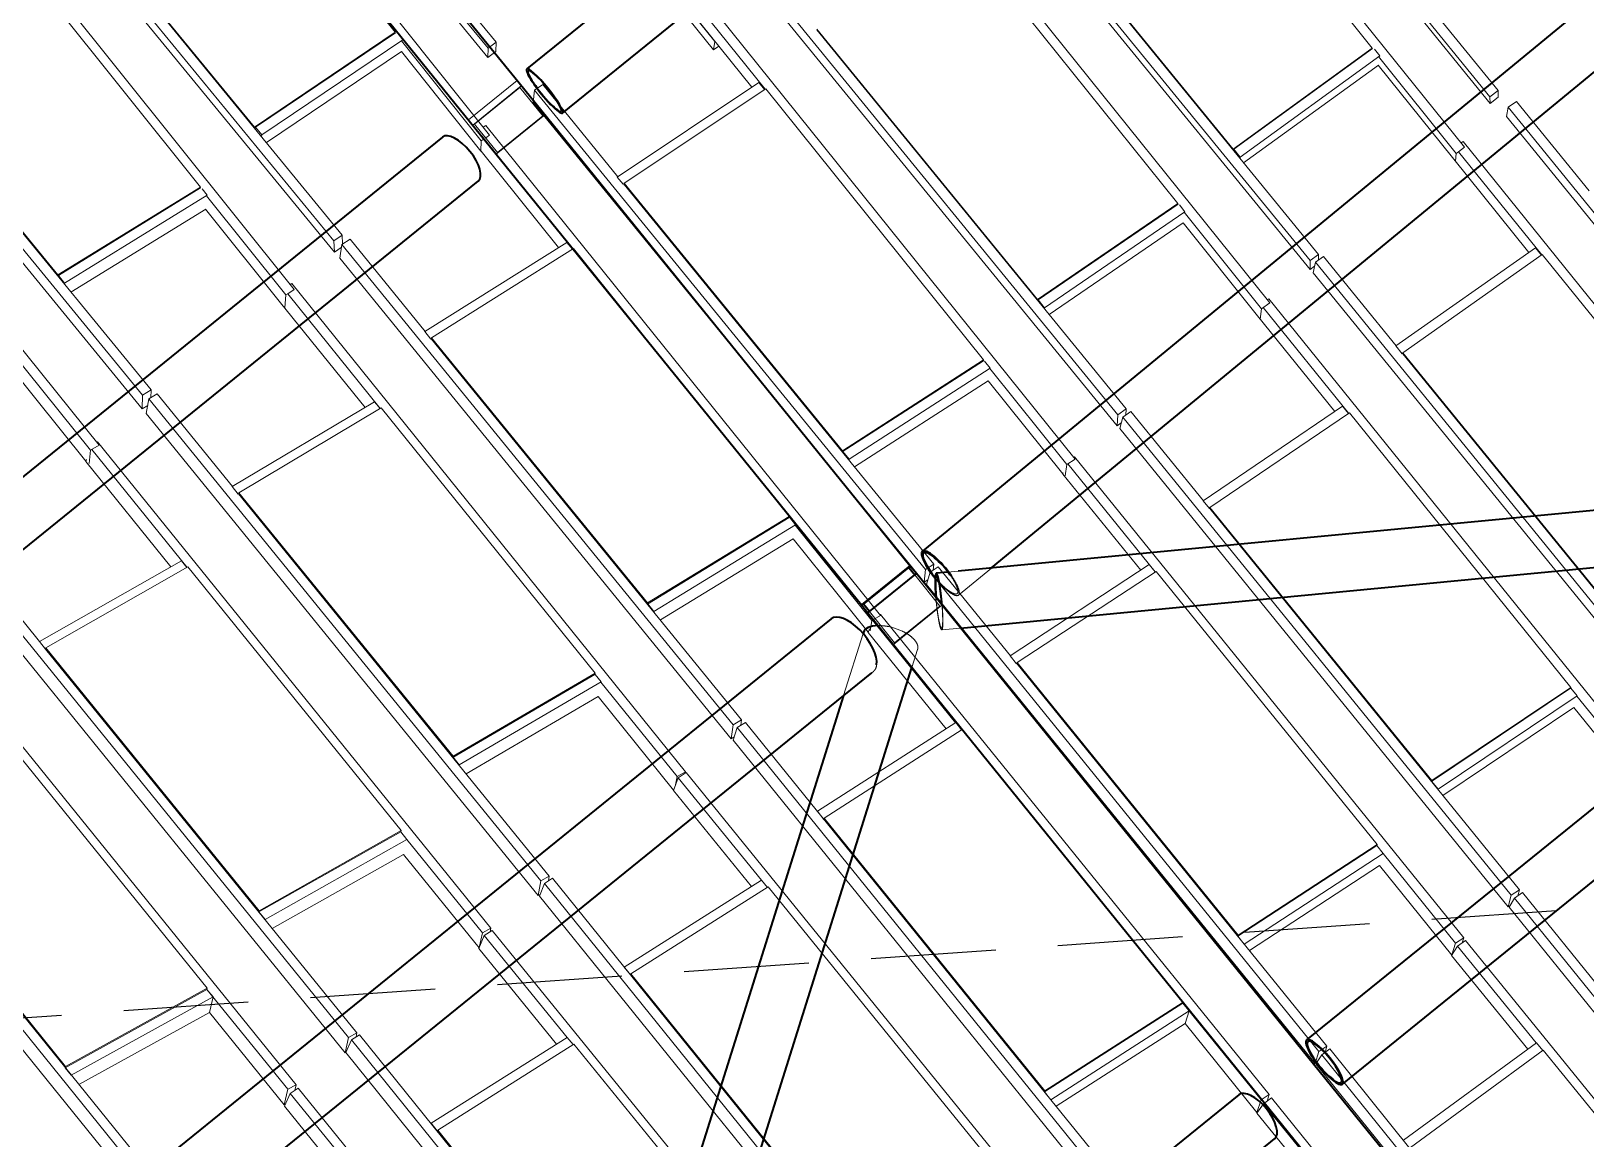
# Model space of a CAD drawing. Header units: millimetres. Extents: x 834681283 to 835686922, y 817551134 to 819407044.
# Drawn here: x 835291871 to 835299342, y 818162933 to 818168257 of the extents above; entities that cross this region are included whole.
import ezdxf

# ---------------------------------------------------------------- set-up
doc = ezdxf.new("R2010")
doc.units = ezdxf.units.MM
doc.header["$LTSCALE"] = 1200
doc.header["$MEASUREMENT"] = 0
for name, pattern in [('P01-MAAN-P-EVA$0$HIDDENX2', [0.75, 0.5, -0.25]), ('P01-MAGP-P-RF$0$P01_MS_01_N1-FloorPlan-PART2OFUPPERROOFSETTINGOUT$0$BH DASHED2', [3, 2, -1]), ('P01-MAGP-P-RF$0$PHANTOM', [2.5, 1.25, -0.25, 0.25, -0.25, 0.25, -0.25])]:
    doc.linetypes.add(name, pattern=pattern)
doc.layers.add('P01-MAAN-P-EVA$0$ADA08640', color=2, linetype='Continuous')
for name, color, linetype, lineweight in [('P01-MAGP-P-RF$0$MMH053__', 253, 'P01-MAGP-P-RF$0$PHANTOM', 40), ('P01-MAGP-P-RF$0$P01_MS_01_N1-FloorPlan-PART2OFUPPERROOFSETTINGOUT$0$S-BEAM', 253, 'Continuous', 35), ('P01-MAGP-P-RF$0$P01_MS_01_N1-FloorPlan-PART2OFUPPERROOFSETTINGOUT$0$S-BEAM-HIDN', 253, 'P01-MAGP-P-RF$0$P01_MS_01_N1-FloorPlan-PART2OFUPPERROOFSETTINGOUT$0$BH DASHED2', 18), ('P01-MAGP-P-RF$0$ROOF MESH HALF TONE$0$A-GLAZ', 253, 'Continuous', 9), ('P01-MAGP-P-RF$0$ROOF MESH HALF TONE$0$A-MASS', 253, 'Continuous', 9)]:
    doc.layers.add(name, color=color, linetype=linetype, lineweight=lineweight)

# ---------------------------------------------------------------- blocks, each defined once
blk = doc.blocks.new('P01-MAGP-P-RF$0$P01_MS_01_N1-FloorPlan-PART2OFUPPERROOFSETTINGOUT$0$Circular Hollow Sections - CHS273x10_PSB97-8453858-PART 2 OF  UPPER ROOF SETTING OUT')
at = {"layer": 'P01-MAGP-P-RF$0$P01_MS_01_N1-FloorPlan-PART2OFUPPERROOFSETTINGOUT$0$S-BEAM'}
for p, q in [((75478.4, 67125.3), (68478, 62223.5)), ((68634.6, 61999.9), (75635, 66901.6))]:
    blk.add_line(p, q, dxfattribs=at)
blk.add_ellipse((75556.7, 67013.4), major_axis=(-78.3, 111.8), ratio=0.441422, start_param=3.141593, end_param=6.283185, dxfattribs=at)
blk = doc.blocks.new('P01-MAGP-P-RF$0$P01_MS_01_N1-FloorPlan-PART2OFUPPERROOFSETTINGOUT$0$Circular Hollow Sections - CHS273x10_PSB97-8454391-PART 2 OF  UPPER ROOF SETTING OUT')
at = {"layer": 'P01-MAGP-P-RF$0$P01_MS_01_N1-FloorPlan-PART2OFUPPERROOFSETTINGOUT$0$S-BEAM'}
for p, q in [((82871.8, 72302.2), (75821.3, 67365.3)), ((75977.9, 67141.7), (83028.4, 72078.6))]:
    blk.add_line(p, q, dxfattribs=at)
for major_axis, start_param, end_param in [((-78.3, 111.8), 0, 3.141593), ((-72.6, 103.6), 0, 3.141593), ((-78.3, 111.8), 3.141593, 6.283185), ((-72.6, 103.6), 3.141593, 6.283185)]:
    blk.add_ellipse((75899.6, 67253.5), major_axis=major_axis, ratio=0.240759, start_param=start_param, end_param=end_param, dxfattribs=at)
blk = doc.blocks.new('P01-MAGP-P-RF$0$P01_MS_01_N1-FloorPlan-PART2OFUPPERROOFSETTINGOUT$0$Circular Hollow Sections - CHS273x10_PSB97-8459445-PART 2 OF  UPPER ROOF SETTING OUT')
at = {"layer": 'P01-MAGP-P-RF$0$P01_MS_01_N1-FloorPlan-PART2OFUPPERROOFSETTINGOUT$0$S-BEAM'}
for p, q in [((77593.4, 72293.6), (74143.7, 69836.4)), ((74469.4, 69733.3), (77751.8, 72071.3))]:
    blk.add_line(p, q, dxfattribs=at)
for centre, major_axis, start_param, end_param in [((77672.6, 72182.4), (-79.2, 111.2), 3.141593, 6.283185), ((74222.8, 69725.2), (-73.4, 103), 0, 1.570796), ((74222.8, 69725.2), (-79.2, 111.2), 0, 1.591767), ((74222.8, 69725.2), (-79.2, 111.2), 4.393022, 6.283185), ((74222.8, 69725.2), (-73.4, 103), 4.416464, 6.283185)]:
    blk.add_ellipse(centre, major_axis=major_axis, ratio=0.255649, start_param=start_param, end_param=end_param, dxfattribs=at)
at = {"layer": 'P01-MAGP-P-RF$0$P01_MS_01_N1-FloorPlan-PART2OFUPPERROOFSETTINGOUT$0$S-BEAM-HIDN'}
blk.add_line((74302, 69614), (74469.4, 69733.2), dxfattribs=at)
for major_axis, start_param, end_param in [((-79.2, 111.2), 1.592131, 3.141593), ((-73.4, 103), 1.570796, 3.141593), ((-73.4, 103), 3.141593, 4.41607), ((-79.2, 111.2), 3.141593, 4.392657)]:
    blk.add_ellipse((74222.8, 69725.2), major_axis=major_axis, ratio=0.255649, start_param=start_param, end_param=end_param, dxfattribs=at)
blk = doc.blocks.new('P01-MAGP-P-RF$0$P01_MS_01_N1-FloorPlan-PART2OFUPPERROOFSETTINGOUT$0$Circular Hollow Sections - CHS323_9x12_5_PSB99-8453674-PART 2 OF  UPPER ROOF SETTING OUT')
at = {"layer": 'P01-MAGP-P-RF$0$P01_MS_01_N1-FloorPlan-PART2OFUPPERROOFSETTINGOUT$0$S-BEAM'}
for p, q in [((73683.3, 69542.7), (66790.5, 64716.3)), ((66976.2, 64451), (73860.7, 69271.6))]:
    blk.add_line(p, q, dxfattribs=at)
blk.add_ellipse((73776.2, 69410.1), major_axis=(-92.9, 132.7), ratio=0.467527, start_param=3.56388, end_param=6.283185, dxfattribs=at)
at = {"layer": 'P01-MAGP-P-RF$0$P01_MS_01_N1-FloorPlan-PART2OFUPPERROOFSETTINGOUT$0$S-BEAM-HIDN'}
blk.add_line((73860.8, 69271.6), (73869.1, 69277.4), dxfattribs=at)
blk.add_ellipse((73776.2, 69410.1), major_axis=(-92.9, 132.7), ratio=0.467527, start_param=3.141593, end_param=3.563573, dxfattribs=at)
blk = doc.blocks.new('P01-MAGP-P-RF$0$P01_MS_01_N1-FloorPlan-PART2OFUPPERROOFSETTINGOUT$0$Circular Hollow Sections - CHS273x10_PSB97-8460043-PART 2 OF  UPPER ROOF SETTING OUT')
at = {"layer": 'P01-MAGP-P-RF$0$P01_MS_01_N1-FloorPlan-PART2OFUPPERROOFSETTINGOUT$0$S-BEAM'}
for p, q in [((70307.5, 74472.6), (66858.4, 72057.5)), ((67015, 71833.9), (70464.1, 74248.9))]:
    blk.add_line(p, q, dxfattribs=at)
for centre, major_axis, start_param, end_param in [((70385.8, 74360.7), (-78.3, 111.8), 3.141593, 6.283185), ((66936.7, 71945.7), (-78.3, 111.8), 0, 0.950357), ((66936.7, 71945.7), (-72.6, 103.6), 0, 0.955841), ((66936.7, 71945.7), (-78.3, 111.8), 3.141593, 6.283185), ((66936.7, 71945.7), (-72.6, 103.6), 3.141593, 6.283185), ((66936.7, 71945.7), (-72.6, 103.6), 2.199115, 3.141593), ((66936.7, 71945.7), (-78.3, 111.8), 2.191235, 3.141593)]:
    blk.add_ellipse(centre, major_axis=major_axis, ratio=0.278524, start_param=start_param, end_param=end_param, dxfattribs=at)
at = {"layer": 'P01-MAGP-P-RF$0$P01_MS_01_N1-FloorPlan-PART2OFUPPERROOFSETTINGOUT$0$S-BEAM-HIDN'}
for major_axis, start_param, end_param in [((-78.3, 111.8), 0.950722, 2.190871), ((-72.6, 103.6), 0.956235, 2.199115)]:
    blk.add_ellipse((66936.7, 71945.7), major_axis=major_axis, ratio=0.278524, start_param=start_param, end_param=end_param, dxfattribs=at)
blk = doc.blocks.new('P01-MAGP-P-RF$0$P01_MS_01_N1-FloorPlan-PART2OFUPPERROOFSETTINGOUT$0$Circular Hollow Sections - CHS273x8_PSB100-8479273-PART 2 OF  UPPER ROOF SETTING OUT')
at = {"layer": 'P01-MAGP-P-RF$0$P01_MS_01_N1-FloorPlan-PART2OFUPPERROOFSETTINGOUT$0$S-BEAM'}
for p, q in [((78945.1, 69848.5), (74308.7, 69729.1)), ((74259.1, 69727.9), (74203.1, 69726.4)), ((74300.2, 69455.8), (78952.1, 69575.6))]:
    blk.add_line(p, q, dxfattribs=at)
for centre, major_axis, start_param, end_param in [((78948.6, 69712.1), (-3.5, 136.5), 3.141593, 6.283185), ((74206.6, 69590), (-3.5, 136.5), 0, 1.42555), ((74206.6, 69590), (-3.3, 128.5), 0, 1.425722), ((74206.6, 69590), (-3.5, 136.5), 4.569589, 6.283185), ((74206.6, 69590), (-3.3, 128.5), 4.560526, 6.283185)]:
    blk.add_ellipse(centre, major_axis=major_axis, ratio=0.099043, start_param=start_param, end_param=end_param, dxfattribs=at)
at = {"layer": 'P01-MAGP-P-RF$0$P01_MS_01_N1-FloorPlan-PART2OFUPPERROOFSETTINGOUT$0$S-BEAM-HIDN'}
for p, q in [((74308.7, 69729.1), (74259.1, 69727.9)), ((74210.1, 69453.5), (74300.2, 69455.8))]:
    blk.add_line(p, q, dxfattribs=at)
for major_axis, start_param, end_param in [((-3.5, 136.5), 1.425914, 3.141593), ((-3.3, 128.5), 1.426109, 3.141593), ((-3.3, 128.5), 3.141593, 4.560138), ((-3.5, 136.5), 3.141593, 4.569589)]:
    blk.add_ellipse((74206.6, 69590), major_axis=major_axis, ratio=0.099043, start_param=start_param, end_param=end_param, dxfattribs=at)
blk = doc.blocks.new('P01-MAGP-P-RF$0$P01_MS_01_N1-FloorPlan-PART2OFUPPERROOFSETTINGOUT$0$Circular Hollow Sections - CHS273x10_PSB97-8460073-PART 2 OF  UPPER ROOF SETTING OUT')
at = {"layer": 'P01-MAGP-P-RF$0$P01_MS_01_N1-FloorPlan-PART2OFUPPERROOFSETTINGOUT$0$S-BEAM'}
for p, q in [((71982.5, 71983.1), (68554.5, 69582.8)), ((68711.1, 69359.1), (72139.1, 71759.5))]:
    blk.add_line(p, q, dxfattribs=at)
for centre, major_axis, start_param, end_param in [((72060.8, 71871.3), (-78.3, 111.8), 3.141593, 6.283185), ((68632.8, 69471), (-78.3, 111.8), 0, 0.263598), ((68632.8, 69471), (-78.3, 111.8), 3.141593, 6.283185), ((68632.8, 69471), (-72.6, 103.6), 0, 0.127957), ((68632.8, 69471), (-72.6, 103.6), 3.141593, 6.283185), ((68632.8, 69471), (-78.3, 111.8), 2.877994, 3.141593), ((68632.8, 69471), (-72.6, 103.6), 3.013635, 3.141593)]:
    blk.add_ellipse(centre, major_axis=major_axis, ratio=0.434357, start_param=start_param, end_param=end_param, dxfattribs=at)
at = {"layer": 'P01-MAGP-P-RF$0$P01_MS_01_N1-FloorPlan-PART2OFUPPERROOFSETTINGOUT$0$S-BEAM-HIDN'}
for major_axis, start_param, end_param in [((-78.3, 111.8), 0.263963, 2.87763), ((-72.6, 103.6), 0.128351, 3.013242)]:
    blk.add_ellipse((68632.8, 69471), major_axis=major_axis, ratio=0.434357, start_param=start_param, end_param=end_param, dxfattribs=at)
blk = doc.blocks.new('P01-MAGP-P-RF$0$P01_MS_01_N1-FloorPlan-PART2OFUPPERROOFSETTINGOUT$0$Circular Hollow Sections - CHS273x12_5_PSB101-8478646-PART 2 OF  UPPER ROOF SETTING OUT')
at = {"layer": 'P01-MAGP-P-RF$0$P01_MS_01_N1-FloorPlan-PART2OFUPPERROOFSETTINGOUT$0$S-BEAM'}
for p, q in [((73833.7, 69467.2), (73831.6, 69461.8)), ((72368.8, 64992.4), (74054.8, 69283.3)), ((73717.4, 69171.2), (72114.7, 65092.3))]:
    blk.add_line(p, q, dxfattribs=at)
for centre, major_axis, start_param, end_param in [((73960.8, 69417.3), (-127, 49.9), 5.331026, 6.283185), ((72241.8, 65042.3), (-127, 49.9), 0, 3.141593), ((72241.8, 65042.3), (-115.4, 45.3), 0, 3.141593), ((72241.8, 65042.3), (-127, 49.9), 3.141593, 6.283185), ((72241.8, 65042.3), (-115.4, 45.3), 3.141593, 6.283185)]:
    blk.add_ellipse(centre, major_axis=major_axis, ratio=0.474195, start_param=start_param, end_param=end_param, dxfattribs=at)
at = {"layer": 'P01-MAGP-P-RF$0$P01_MS_01_N1-FloorPlan-PART2OFUPPERROOFSETTINGOUT$0$S-BEAM-HIDN'}
for p, q in [((73831.6, 69461.8), (73717.4, 69171.3)), ((74054.8, 69283.4), (74087.8, 69367.4))]:
    blk.add_line(p, q, dxfattribs=at)
blk.add_ellipse((73960.8, 69417.3), major_axis=(-127, 49.9), ratio=0.474195, start_param=3.141593, end_param=5.330661, dxfattribs=at)
blk = doc.blocks.new('P01-MAGP-P-RF$0$ROOF MESH HALF TONE')
at = {"layer": 'P01-MAGP-P-RF$0$ROOF MESH HALF TONE$0$A-GLAZ', "lineweight": 5}
for p, q in [((72209, 71976.5), (70468.4, 74497.5)), ((70939.2, 74219.6), (72230.7, 72393.3)), ((76877.3, 71591.7), (75146.9, 74084.1)), ((75446.5, 74054.3), (77016.3, 71825.5)), ((71427.5, 71521.5), (69725.2, 73919.1)), ((70832.6, 73889.1), (71790.6, 72501.6)), ((72272.1, 72419.4), (71199.3, 73936.3)), ((71220.6, 71301.3), (69485.5, 73809)), ((69723.6, 73864.8), (71425.9, 71467.3)), ((77015, 71793.6), (75684.6, 73682.5)), ((72225.9, 72348.7), (71353.5, 73582.4)), ((77057.5, 71853), (75797.1, 73642.5)), ((76100.3, 71100.2), (74388.6, 73524.3)), ((71469.2, 71546.6), (70123.4, 73442.2)), ((71084.2, 72093.7), (70123.8, 73446.5)), ((74385.4, 73481.8), (76097.1, 71057.7)), ((75491.1, 73506.3), (76468.7, 72098.3)), ((75892.3, 70910.6), (74163.2, 73400.8)), ((70458.6, 70845.8), (68751.7, 73254.8)), ((68744.8, 73189.4), (70451.6, 70780.3)), ((69869.2, 73177.4), (70805.1, 71824.6)), ((70232.8, 70620.7), (68501.3, 73117.4)), ((76141.7, 71126.6), (74787, 73045)), ((75767.4, 71660.7), (74787.5, 73048.5)), ((73319.1, 72349.5), (72907.4, 72943)), ((73311.1, 72309.6), (72898.2, 72904.8)), ((75126.5, 70425.6), (73413.7, 72851.4)), ((70500.7, 70868.6), (69152, 72772.1)), ((70092.1, 71451.7), (69152.7, 72777.6)), ((73406.4, 72799.1), (75119.3, 70373.4)), ((74520.4, 72807), (75484.9, 71417.9)), ((73544.8, 72104), (73137.3, 72690.3)), ((74906.6, 70227.5), (73179, 72713.7)), ((73482.4, 72118.5), (73132.9, 72621.3)), ((71790.6, 72501.6), (71084.2, 72093.7)), ((71089.6, 72092.7), (71792.8, 72498.8)), ((71117, 72053.5), (71825.1, 72462.4)), ((71790.6, 72501.6), (71790.3, 72497.2)), ((71825.1, 72462.4), (71804.4, 72492.1)), ((71814.9, 72407.3), (71136.4, 72015.5)), ((72161.4, 71903), (71814, 72406.3)), ((72167.2, 71951.3), (71817.6, 72457.6)), ((72225.9, 72348.7), (72230.7, 72393.3)), ((72230.7, 72393.3), (72272.1, 72419.4)), ((72272.1, 72419.4), (72267.3, 72374.8)), ((72267.3, 72374.8), (72225.9, 72348.7)), ((73311.1, 72309.6), (73319.1, 72349.5)), ((73337.8, 72326.5), (73311.1, 72309.6)), ((75168.1, 70450.5), (73812, 72371)), ((74780.4, 71004.9), (73812.8, 72375.3)), ((72438.7, 72177.4), (72427.8, 72117.8)), ((72480.4, 72200.8), (72438.7, 72177.4)), ((74152.8, 69748), (72438.7, 72177.4)), ((72809.6, 71734.3), (72480.4, 72200.8)), ((71084.2, 72093.7), (71083.9, 72089.3)), ((71083.9, 72089.4), (71089.6, 72092.6)), ((71087.9, 72083.7), (71089.6, 72092.7)), ((71089.6, 72092.7), (71117, 72053.5)), ((72427.8, 72117.8), (74141.9, 69688.3)), ((72806.9, 71732.8), (73517.2, 72138.3)), ((72838, 71700.4), (73548, 72105.8)), ((73542.2, 72102.5), (73517.2, 72138.3)), ((73548, 72105.8), (74500.9, 70734.4)), ((76468.7, 72098.3), (75767.4, 71660.7)), ((75771.3, 71659.9), (76470.1, 72096)), ((76468.7, 72098.3), (76468.3, 72094.9)), ((76501.5, 72058.2), (76478.3, 72091.4)), ((71117, 72053.5), (71115.4, 72045)), ((72194.7, 72023.8), (72181.2, 72016.7)), ((73920.7, 69543.5), (72194.7, 72023.8)), ((75799.3, 71620), (76501.5, 72058.2)), ((76492, 72014.9), (75813.5, 71591.4)), ((76816.2, 71546.6), (76491.5, 72014.3)), ((76835.9, 71565.3), (76496.1, 72054.8)), ((72161.4, 71903), (72167.2, 71951.3)), ((72167.2, 71951.3), (72181.5, 71960)), ((72570, 71402.6), (72171, 71976)), ((72190.2, 71965.2), (72209, 71976.5)), ((72502.1, 71414.4), (72162.9, 71901.8)), ((70805.1, 71824.6), (70092.1, 71451.7)), ((70095.1, 71448.2), (70806, 71820)), ((70805.1, 71824.6), (70804.4, 71819.2)), ((70835.6, 71783.3), (70812.6, 71816.1)), ((77015, 71793.6), (77016.3, 71825.5)), ((77056.2, 71821.1), (77015, 71793.6)), ((77016.3, 71825.5), (77057.5, 71853)), ((77057.5, 71853), (77056.2, 71821.1)), ((77141.5, 71794.3), (77100.3, 71768.6)), ((77460.5, 71341), (77141.5, 71794.3)), ((70121.9, 71410), (70835.6, 71783.3)), ((70823.3, 71717.4), (70149.1, 71364.8)), ((71150.8, 71242.9), (70822.9, 71716.8)), ((71178.5, 71278.5), (70831.1, 71780.5)), ((72806.9, 71732.8), (72831.8, 71697.3)), ((77100.3, 71768.6), (77089.6, 71724.3)), ((77089.6, 71724.3), (78789.7, 69308.4)), ((78800.4, 69352.7), (77100.3, 71768.6)), ((72834.2, 71693.8), (72837, 71695.4)), ((72838, 71700.4), (72837, 71695.4)), ((74194.5, 69771.4), (72837, 71695.4)), ((73794.2, 70345.2), (72838, 71700.4)), ((75767.4, 71660.7), (75767, 71657.2)), ((75767, 71657.2), (75771.3, 71659.9)), ((75769.9, 71653.2), (75771.3, 71659.9)), ((75771.3, 71659.9), (75799.3, 71620)), ((75799.3, 71620), (75797.9, 71613.5)), ((76835.9, 71565.3), (76846.4, 71572)), ((76847, 71572.4), (76877.3, 71591.7)), ((77211.4, 71049.7), (76847, 71572.4)), ((76872.6, 71619.6), (76862.3, 71613.4)), ((78577.8, 69173.4), (76872.6, 71619.6)), ((71425.9, 71467.3), (71427.5, 71521.5)), ((71427.5, 71521.5), (71469.2, 71546.6)), ((71463.4, 71502.4), (71449.1, 71437.2)), ((71505.1, 71524.5), (71463.4, 71502.4)), ((73179, 69067.4), (71463.4, 71502.4)), ((71469.2, 71546.6), (71468, 71504.9)), ((71834.4, 71057.2), (71505.1, 71524.5)), ((77150.9, 71066.4), (76816.2, 71546.6)), ((76829.6, 71527.3), (76835.9, 71565.3)), ((70092.1, 71451.7), (70091.4, 71446.3)), ((70091.4, 71446.3), (70095.1, 71448.2)), ((70094.1, 71442.5), (70095.1, 71448.2)), ((70095.1, 71448.2), (70121.9, 71410)), ((71460.2, 71487.9), (71425.9, 71467.3)), ((71449.1, 71437.2), (73164.8, 69002.2)), ((71832.5, 71056.2), (72543.6, 71436.6)), ((72568.1, 71401.6), (72543.6, 71436.6)), ((75484.9, 71417.9), (74780.4, 71004.9)), ((75484.9, 71417.9), (75484.2, 71413.6)), ((70121.9, 71410), (70120.9, 71404.6)), ((71862.8, 71024.2), (72573.7, 71404.6)), ((72573.7, 71404.6), (73517.1, 70048.7)), ((74783, 71002.5), (75485.5, 71414.4)), ((74810.6, 70963.1), (75515.6, 71376.4)), ((75515.6, 71376.4), (75491.3, 71411)), ((75850.7, 70885.7), (75511.7, 71373.9)), ((71169, 71216.7), (71178.5, 71278.5)), ((71178.5, 71278.5), (71188, 71283.7)), ((71188, 71283.7), (71220.6, 71301.3)), ((71593.1, 70702.7), (71188, 71283.7)), ((71210.7, 71331.8), (71202.3, 71327.6)), ((72934.7, 68859.2), (71210.7, 71331.8)), ((75503.7, 71323.7), (74830.3, 70928.9)), ((75829.5, 70853.5), (75503.4, 71323.3)), ((71520.4, 70712.7), (71150.7, 71242.8)), ((76100.3, 71100.2), (76141.7, 71126.6)), ((76141.7, 71126.6), (76139.7, 71099.9)), ((70190.5, 70599.9), (69844.8, 71098.4)), ((71832.5, 71056.2), (71859.5, 71017.6)), ((76097.1, 71057.7), (76100.3, 71100.2)), ((76119.1, 71071.7), (76097.1, 71057.7)), ((76124.5, 71090.8), (76110.4, 71041)), ((76165.7, 71115.5), (76124.5, 71090.8)), ((77825.2, 68672.7), (76124.5, 71090.8)), ((76483.9, 70663.2), (76165.7, 71115.5)), ((76482.2, 70662.2), (77183.6, 71086.1)), ((76513.1, 70627.6), (77214.4, 71051.5)), ((77209.8, 71048.8), (77183.6, 71086.1)), ((77214.4, 71051.5), (78188.2, 69654.6)), ((70164.9, 70548.4), (69833, 71026.9)), ((71862.8, 71024.2), (71861.5, 71018.7)), ((73220.8, 69089.4), (71861.5, 71018.7)), ((72809.1, 69681), (71862.8, 71024.2)), ((74780.4, 71004.9), (74779.7, 71000.6)), ((74779.7, 71000.6), (74783, 71002.5)), ((74781.8, 70997.5), (74783, 71002.5)), ((74783, 71002.5), (74810.6, 70963.1)), ((76110.4, 71041), (77811.1, 68622.9)), ((74810.6, 70963.1), (74809.5, 70958.3)), ((75850.7, 70885.7), (75892.3, 70910.6)), ((75888.8, 70930.1), (75881.6, 70926)), ((77593.1, 68488.3), (75888.8, 70930.1)), ((70451.6, 70780.3), (70458.6, 70845.8)), ((70458.6, 70845.8), (70500.7, 70868.6)), ((70487.5, 70826.4), (70470, 70757.2)), ((70529.2, 70847.2), (70487.5, 70826.4)), ((72204.9, 68383.9), (70487.5, 70826.4)), ((70500.7, 70868.6), (70496.7, 70831)), ((70858.4, 70379), (70529.2, 70847.2)), ((76167.7, 70368.5), (75829.4, 70853.2)), ((75841.2, 70836.7), (75850.7, 70885.7)), ((76233, 70354.4), (75858.8, 70890.5)), ((70479.7, 70795.5), (70451.6, 70780.3)), ((70470, 70757.2), (72187.5, 68314.7)), ((70857.3, 70378.4), (71567.8, 70736.6)), ((70886.8, 70346.6), (71597.3, 70704.8)), ((71591.9, 70702.1), (71567.8, 70736.6)), ((71597.3, 70704.8), (72533.9, 69361.3)), ((73793.2, 70340.2), (74499.9, 70729.4)), ((74500.9, 70734.4), (73794.2, 70345.2)), ((73823, 70302.6), (74530, 70692)), ((74500.9, 70734.4), (74499.9, 70729.4)), ((74499.9, 70729.4), (74502.7, 70730.9)), ((74530, 70692), (74505.1, 70727.5)), ((74864.9, 70204.1), (74527.4, 70689.8)), ((70179.3, 70536.9), (70190.5, 70599.9)), ((70190.5, 70599.9), (70232.8, 70620.7)), ((70613.8, 70005.4), (70196.3, 70602.8)), ((70226.9, 70638.4), (70222.1, 70636.1)), ((71949, 68174.5), (70226.9, 70638.4)), ((74515.6, 70632.1), (73847, 70263.9)), ((74843.1, 70160.2), (74515.4, 70631.8)), ((76482.2, 70662.2), (76510.1, 70622.4)), ((76513.1, 70627.6), (76511.8, 70623.4)), ((76511.8, 70623.4), (76512.7, 70622.2)), ((77866.4, 68697.4), (76512.7, 70622.2)), ((77489.5, 69239.4), (76513.1, 70627.6)), ((70167.3, 70556.7), (70164.6, 70547.2)), ((70537.1, 70014.2), (70164.6, 70547.2)), ((75126.5, 70425.6), (75168.1, 70450.5)), ((75168.1, 70450.5), (75164.1, 70421.6)), ((70857.3, 70378.4), (70884.1, 70340.2)), ((75119.3, 70373.4), (75126.5, 70425.6)), ((75140.2, 70385.9), (75119.3, 70373.4)), ((75148.9, 70412.8), (75131.3, 70358.6)), ((75190, 70436.6), (75148.9, 70412.8)), ((76850.4, 67990.6), (75148.9, 70412.8)), ((75507.3, 69984.9), (75190, 70436.6)), ((75506.3, 69984.3), (76206.1, 70390.8)), ((76231.9, 70353.8), (76206.1, 70390.8)), ((70886.8, 70346.6), (70885.3, 70340.8)), ((72246.7, 68404.7), (70885.3, 70340.8)), ((71825.7, 69011.5), (70886.8, 70346.6)), ((73794.2, 70345.2), (73793.2, 70340.2)), ((73794.8, 70337.9), (73795.7, 70341.6)), ((73795.7, 70341.6), (73823, 70302.6)), ((73823, 70302.6), (73822.1, 70299.1)), ((75131.3, 70358.6), (76832.8, 67936.4)), ((75536.6, 69949.9), (76236.4, 70356.4)), ((76236.4, 70356.4), (77206.1, 68967)), ((74864.9, 70204.1), (74906.6, 70227.5)), ((74905.1, 70239.1), (74900.4, 70236.4)), ((76608.5, 67802.6), (74905.1, 70239.1)), ((71230.2, 67697.7), (69510.8, 70148.8)), ((69881.4, 69699.6), (69552.4, 70168.7)), ((74845.1, 70165.5), (74842.8, 70159.3)), ((75183.5, 69672.1), (74842.8, 70159.3)), ((74853.3, 70151.1), (74864.9, 70204.1)), ((75253, 69659.9), (74870.4, 70207.2)), ((69490.3, 70077), (71209.7, 67626)), ((69881, 69699.4), (70589.4, 70039.3)), ((69909.9, 69667.7), (70618.3, 70007.6)), ((70613.3, 70005.2), (70589.4, 70039.3)), ((70618.3, 70007.6), (71551.5, 68672.4)), ((72807.9, 69675.5), (73515.9, 70043.2)), ((73517.1, 70048.7), (72809.1, 69681)), ((72836.7, 69637.9), (73544.8, 70005.7)), ((73517.1, 70048.7), (73515.9, 70043.2)), ((73515.9, 70043.2), (73517.8, 70044.2)), ((73544.8, 70005.7), (73517.8, 70044.2)), ((73878.9, 69521.5), (73542.8, 70004.5)), ((70963.9, 67489.1), (69243.6, 69944.7)), ((73528.1, 69940.3), (72864.7, 69595.7)), ((73857.1, 69467.2), (73528, 69940.1)), ((75506.3, 69984.3), (75534, 69944.7)), ((75536.6, 69949.9), (75535.1, 69945.3)), ((76891.6, 68014.3), (75535.1, 69945.3)), ((76508.3, 68566.7), (75536.6, 69949.9)), ((69881, 69699.4), (69907.7, 69661.3)), ((74141.9, 69688.3), (74152.8, 69748)), ((74160.2, 69698.6), (74141.9, 69688.3)), ((74173.2, 69733.9), (74152.1, 69676.7)), ((74152.8, 69748), (74194.5, 69771.4)), ((74214.1, 69756.8), (74173.2, 69733.9)), ((75875.5, 67306.4), (74173.2, 69733.9)), ((74194.5, 69771.4), (74189.3, 69743)), ((74530.4, 69305.8), (74214.1, 69756.8)), ((69909.9, 69667.7), (69908.1, 69661.6)), ((71271.8, 67717.6), (69908.1, 69661.6)), ((70844.1, 68336), (69909.9, 69667.7)), ((72809.1, 69681), (72807.9, 69675.5)), ((72809, 69673.8), (72809.7, 69676.4)), ((72809.7, 69676.4), (72836.7, 69637.9)), ((72836.7, 69637.9), (72836.1, 69635.5)), ((74152.1, 69676.7), (75854.5, 67249.1)), ((74530, 69305.5), (75226.8, 69696.4)), ((74559.9, 69271.2), (75256.8, 69662)), ((75252.6, 69659.7), (75226.8, 69696.4)), ((75256.8, 69662), (76224.3, 68278.1)), ((69889.1, 67610), (68574.8, 69488.2)), ((73863.4, 69482.5), (73856.4, 69465.6)), ((73867.1, 69473), (73878.9, 69521.5)), ((73878.9, 69521.5), (73920.7, 69543.5)), ((74245.6, 69003.8), (73881.9, 69523.1)), ((73921.5, 69547), (73919.1, 69545.8)), ((75624.2, 67116.2), (73921.5, 69547)), ((70254.4, 67009.5), (68533.3, 69468.9)), ((74198.1, 68977.8), (73856.4, 69465.6)), ((68510.1, 69395.9), (70231.2, 66936.6)), ((71824.1, 69005.6), (72532.4, 69355.4)), ((72533.9, 69361.3), (71825.7, 69011.5)), ((72533.9, 69361.3), (72532.4, 69355.4)), ((72532.5, 69355.5), (72533.6, 69356)), ((72560.4, 69317.8), (72533.6, 69356)), ((69636.9, 69313.9), (70569.9, 67982.2)), ((71852.1, 68967.9), (72560.4, 69317.8)), ((72893, 68838.4), (72559.2, 69317.1)), ((74530, 69305.5), (74557.7, 69266)), ((74559.9, 69271.2), (74558.1, 69266.3)), ((75916.5, 67329.3), (74558.1, 69266.3)), ((75528.5, 67890), (74559.9, 69271.2)), ((72541.4, 69248.5), (71882.3, 68922.9)), ((72871.5, 68774.9), (72541.4, 69248.4)), ((73164.8, 69002.2), (73179, 69067.4)), ((73197.1, 69053.4), (73172.7, 68994.4)), ((73179, 69067.4), (73220.8, 69089.4)), ((73237.8, 69075.7), (73197.1, 69053.4)), ((74900.1, 66620.2), (73197.1, 69053.4)), ((73220.8, 69089.4), (73215.1, 69063.3)), ((74575.6, 67164.3), (73237.8, 69075.7)), ((69864.5, 67654.3), (68931.8, 68987.1)), ((71825.7, 69011.5), (71824.1, 69005.6)), ((71825.3, 69006.2), (71852.1, 68967.9)), ((73179, 69009.7), (73164.8, 69002.2)), ((73172.7, 68994.4), (74875.8, 66561.2)), ((73553.2, 68625.4), (74245.8, 69003.9)), ((73582.8, 68590.9), (74275.4, 68969.4)), ((74271.4, 68967.2), (74245.8, 69003.9)), ((74275.4, 68969.4), (75243, 67588.1)), ((76506.8, 68562.1), (77204.5, 68962.4)), ((77206.1, 68967), (76508.3, 68566.7)), ((77206.1, 68967), (77204.5, 68962.4)), ((77204.6, 68962.5), (77205.6, 68963.1)), ((77233.3, 68923.5), (77205.6, 68963.1)), ((76535.6, 68523), (77233.3, 68923.5)), ((77552, 68464.5), (77232.2, 68922.7)), ((72897.5, 68832.9), (72870.5, 68772.7)), ((72882.6, 68799.7), (72893, 68838.4)), ((72893, 68838.4), (72934.7, 68859.2)), ((72938, 68854.8), (72897.5, 68832.9)), ((73262.2, 68313.2), (72897.5, 68832.9)), ((72934.7, 68859.2), (72932.7, 68851.9)), ((74640.5, 66429), (72938, 68854.8)), ((77214.3, 68869.1), (76556.3, 68491.6)), ((77531.9, 68414), (77214.3, 68869)), ((73211.9, 68286.1), (72870.5, 68772.7)), ((70842.3, 68329.9), (71549.8, 68666.3)), ((71551.5, 68672.4), (70844.1, 68336)), ((71551.5, 68672.4), (71549.8, 68666.3)), ((71549.8, 68666.3), (71550.2, 68666.5)), ((71576.9, 68628.4), (71550.2, 68666.5)), ((70869.5, 68292), (71576.9, 68628.4)), ((71907.4, 68154.6), (71576.4, 68628.1)), ((73553.2, 68625.4), (73580.7, 68586)), ((73582.8, 68590.9), (73580.7, 68585.9)), ((74550.1, 67208.9), (73582.8, 68590.9)), ((71555.8, 68556.6), (70901.5, 68245.5)), ((71886.4, 68083.6), (71555.8, 68556.6)), ((76508.3, 68566.7), (76506.8, 68562.1)), ((76507.8, 68562.7), (76535.6, 68523)), ((72187.5, 68314.7), (72204.9, 68383.9)), ((72220.4, 68370.9), (72193, 68311.3)), ((72204.9, 68383.9), (72246.7, 68404.7)), ((72260.9, 68392.8), (72220.4, 68370.9)), ((73923.8, 65932.7), (72220.4, 68370.9)), ((72246.7, 68404.7), (72241, 68382.2)), ((72602.6, 67903.7), (72260.9, 68392.8)), ((70844.1, 68336), (70842.3, 68329.9)), ((70842.8, 68330.1), (70869.5, 68292)), ((72196.6, 68319.3), (72187.5, 68314.7)), ((72193, 68311.3), (73896.3, 65873)), ((72575.5, 67943.5), (73262.9, 68313.6)), ((72605, 67908.8), (73292.3, 68278.9)), ((73288.6, 68276.9), (73262.9, 68313.6)), ((73292.3, 68278.9), (74262, 66897.2)), ((75526.7, 67885.1), (76222.5, 68273.3)), ((76224.3, 68278.1), (75528.5, 67890)), ((75554.8, 67845.9), (76250.6, 68234)), ((76224.3, 68278.1), (76222.5, 68273.3)), ((76222.5, 68273.3), (76223, 68273.5)), ((76250.6, 68234), (76223, 68273.5)), ((76567.6, 67779.7), (76250.1, 68233.7)), ((71914.7, 68141.1), (71885, 68080.8)), ((71887.1, 68085.1), (71907.4, 68154.6)), ((71907.4, 68154.6), (71949, 68174.5)), ((71954.8, 68162.8), (71914.7, 68141.1)), ((72277.5, 67624.9), (71914.7, 68141.1)), ((71949, 68174.5), (71943.9, 68156.8)), ((73657.4, 65740.7), (71954.8, 68162.8)), ((76229, 68176.7), (75577.2, 67813.1)), ((76546, 67723.3), (76229, 68176.7)), ((72225.1, 67596.8), (71885, 68080.8)), ((70569.9, 67982.2), (69864.5, 67654.3)), ((70569.9, 67982.2), (70567.9, 67975.9)), ((76832.8, 67936.4), (76850.4, 67990.6)), ((76850.4, 67990.6), (76891.6, 68014.3)), ((76905.3, 67999.7), (76865.4, 67974.6)), ((76891.6, 68014.3), (76882, 67985)), ((77257.2, 67495.9), (76905.3, 67999.7)), ((69862.3, 67648), (70567.8, 67975.8)), ((69889, 67609.9), (70594.5, 67937.8)), ((70594.5, 67937.8), (70567.8, 67975.8)), ((70922.5, 67469.9), (70567.9, 67975.9)), ((70567.9, 67975.9), (70567.9, 67975.9)), ((70571.5, 67864.8), (70594.5, 67937.8)), ((72575.5, 67943.5), (72602.9, 67904.4)), ((72605, 67908.8), (72602.6, 67903.7)), ((73572.9, 66523.3), (72605, 67908.8)), ((76842.7, 67942.1), (76832.8, 67936.4)), ((76865.4, 67974.6), (76836.6, 67933.4)), ((76836.6, 67933.4), (78556.6, 65471.4)), ((78585.4, 65512.5), (76865.4, 67974.6)), ((70571.5, 67864.8), (69922, 67563)), ((70899.3, 67396.8), (70571.5, 67864.8)), ((72602.6, 67903.7), (73570.6, 66518.1)), ((75528.5, 67890), (75526.7, 67885.1)), ((75527.1, 67885.4), (75554.8, 67845.9)), ((76576.7, 67764.3), (76545, 67722)), ((76546.8, 67724.4), (76567.6, 67779.7)), ((76567.6, 67779.7), (76608.5, 67802.6)), ((76616.2, 67789.3), (76576.7, 67764.3)), ((76921.3, 67273.8), (76576.7, 67764.3)), ((76608.5, 67802.6), (76599.6, 67778.8)), ((78338.4, 65337.8), (76616.2, 67789.3)), ((71209.7, 67626), (71230.2, 67697.7)), ((71243.1, 67686.2), (71212.8, 67626.8)), ((71230.2, 67697.7), (71271.8, 67717.6)), ((71283.3, 67707.9), (71243.1, 67686.2)), ((72946.4, 65244.1), (71243.1, 67686.2)), ((71271.8, 67717.6), (71266.4, 67698.8)), ((72594.1, 65828.6), (71283.3, 67707.9)), ((76878.7, 67247), (76545, 67722)), ((69862.3, 67648), (69889, 67609.9)), ((69864.5, 67654.3), (69862.5, 67648.1)), ((70295.9, 67028.8), (69889.1, 67610)), ((71212.1, 67627.1), (71209.7, 67626)), ((71212.8, 67626.8), (72916.1, 65184.7)), ((71597.1, 67259.7), (72278.5, 67625.5)), ((72304.4, 67588.6), (72278.5, 67625.5)), ((71626.5, 67224.7), (72307.9, 67590.4)), ((72307.9, 67590.4), (73281.2, 66205.7)), ((74547.9, 67203.8), (75240.8, 67582.9)), ((75243, 67588.1), (74550.1, 67208.9)), ((74575.5, 67164.3), (75268.4, 67543.5)), ((75240.8, 67583), (75240.9, 67583)), ((75268.4, 67543.5), (75240.8, 67582.9)), ((75243, 67588.1), (75240.9, 67583)), ((75583.5, 67093.9), (75240.9, 67583)), ((75244.2, 67484.5), (75268.4, 67543.5)), ((70899.3, 67396.8), (70922.5, 67469.9)), ((70922.5, 67469.9), (70963.9, 67489.1)), ((70971.9, 67471.4), (70932.1, 67449.6)), ((70963.9, 67489.1), (70955.5, 67462.4)), ((72674.9, 65051.4), (70971.9, 67471.4)), ((75244.2, 67484.5), (74598.8, 67131.2)), ((75559.2, 67034.8), (75244.2, 67484.5)), ((70905, 67399.4), (70899.3, 67396.8)), ((70932.1, 67449.6), (70900, 67390.1)), ((71238.2, 66909.5), (70900, 67390.1)), ((71291.8, 66938.5), (70932.1, 67449.6)), ((75875.5, 67306.4), (75916.5, 67329.3)), ((75929.1, 67314.3), (75889.6, 67289.4)), ((75916.5, 67329.3), (75905.5, 67299.5)), ((76280.4, 66810.9), (75929.1, 67314.3)), ((71597.1, 67259.7), (71624.4, 67220.6)), ((75854.5, 67249.1), (75875.5, 67306.4)), ((75860.8, 67252.7), (75854.5, 67249.1)), ((75889.6, 67289.4), (75857.2, 67248)), ((75857.2, 67248), (77576.4, 64784.5)), ((77608.8, 64825.8), (75889.6, 67289.4)), ((76252.9, 66852.1), (76922.4, 67274.5)), ((76283.2, 66814.4), (76952.6, 67236.8)), ((76949.9, 67235.1), (76922.4, 67274.5)), ((76952.6, 67236.8), (77950.6, 65816.2)), ((71626.5, 67224.7), (71623.9, 67219.5)), ((71623.9, 67219.5), (72594.1, 65828.6)), ((72596.7, 65833.7), (71626.5, 67224.7)), ((74547.9, 67203.8), (74575.5, 67164.3)), ((74550.1, 67208.9), (74548, 67203.8)), ((74940.8, 66642.5), (74575.6, 67164.3)), ((75559.2, 67034.8), (75583.5, 67093.9)), ((75583.5, 67093.9), (75624.2, 67116.2)), ((75633.1, 67098.8), (75594.1, 67073.9)), ((75624.2, 67116.2), (75611.4, 67084.9)), ((77356.1, 64647.8), (75633.1, 67098.8)), ((75594.1, 67073.9), (75559.2, 67031.7)), ((75563.8, 67037.3), (75559.2, 67034.8)), ((75892.5, 66557.5), (75559.2, 67031.7)), ((75937.1, 66585.9), (75594.1, 67073.9))]:
    blk.add_line(p, q, dxfattribs=at)
at = {"layer": 'P01-MAGP-P-RF$0$ROOF MESH HALF TONE$0$A-MASS', "lineweight": 5}
for points, knots in [([(26562.4, 74606.9), (26761.6, 74322.5), (27146.8, 73772.4), (27692.3, 72993.3), (28212.8, 72249.9), (28631.9, 71651.3), (28962.1, 71179.8), (29208.1, 70828.5), (29453.3, 70478.3), (29657.8, 70186.2), (29821.5, 69952.4), (29985.3, 69718.5), (30190.2, 69425.9), (30436.3, 69074.4), (30682.7, 68722.5), (30929.4, 68370.1), (31135.3, 68076.1), (31300.2, 67840.6), (31423.9, 67663.9), (31547.8, 67487), (31671.8, 67310), (31795.8, 67132.8), (31961.4, 66896.4), (32251.5, 66482.1), (32583.9, 66007.3), (32917.4, 65531), (33168.1, 65173), (33419.4, 64814.1), (33671.2, 64454.5), (33923.7, 64093.9), (34261.1, 63612), (34684.6, 63007.2), (35195.7, 62277.2), (35709.9, 61542.9), (36227.4, 60803.8), (36922.1, 59811.8), (37624.1, 58809.1), (38334.4, 57794.7), (39050.5, 56772), (39956.9, 55477.6), (40879.8, 54159.6), (41628.8, 53089.9), (42196.1, 52279.7), (42769, 51461.4), (43346.6, 50636.6), (43927.9, 49806.4), (44511.9, 48972.4), (45097.7, 48135.7), (45684.5, 47297.8), (46271.1, 46459.9), (46856.8, 45623.5), (47441.5, 44788.5), (48219.3, 43677.6), (49188.3, 42293.7), (50151.9, 40917.6), (50919, 39822), (51683.6, 38730.1), (52634.7, 37371.8), (53768.6, 35752.4), (54707.5, 34411.5), (55455.1, 33343.8), (56014, 32545.6), (56571.2, 31749.9), (57126.6, 30956.6), (57680.4, 30165.8), (58140.4, 29508.9), (58507.6, 28984.5), (58736.7, 28657.3), (58919.8, 28395.8), (59057, 28199.8), (59194.1, 28004), (59331.1, 27808.3), (59468, 27612.8), (59650.5, 27352.3), (59878.2, 27027), (60151.1, 26637.3), (60514.4, 26118.4), (60967.6, 25471.3), (61509.7, 24697), (62050.3, 23925), (62589.3, 23155.2), (63126.7, 22387.7), (63662.6, 21622.4), (64196.9, 20859.3), (64729.7, 20098.3), (65261.1, 19339.5), (65702.6, 18708.9), (66055.1, 18205.5), (66319.1, 17828.4), (66582.8, 17451.9), (66846.1, 17075.9), (67109.2, 16700.1), (67459.9, 16199.2), (67898.8, 15572.4), (68427.7, 14817.1), (68960.2, 14056.5), (69498, 13288.5), (70223.9, 12251.9), (71151.7, 10926.9), (71923.6, 9824.4), (72319, 9259.7)], [0, 0, 0, 0, 0.011905, 0.02381, 0.035714, 0.047619, 0.053571, 0.059524, 0.065476, 0.071429, 0.074405, 0.077381, 0.083333, 0.089286, 0.095238, 0.10119, 0.107143, 0.110119, 0.113095, 0.116071, 0.119048, 0.122024, 0.125, 0.130952, 0.142857, 0.14881, 0.154762, 0.160714, 0.166667, 0.172619, 0.178571, 0.190476, 0.202381, 0.214286, 0.22619, 0.238095, 0.261905, 0.27381, 0.285714, 0.309524, 0.333333, 0.345238, 0.357143, 0.369048, 0.380952, 0.392857, 0.404762, 0.416667, 0.428571, 0.440476, 0.452381, 0.464286, 0.47619, 0.5, 0.52381, 0.535714, 0.547619, 0.571429, 0.595238, 0.619048, 0.630952, 0.642857, 0.654762, 0.666667, 0.678571, 0.690476, 0.696429, 0.702381, 0.705357, 0.708333, 0.71131, 0.714286, 0.717262, 0.720238, 0.72619, 0.732143, 0.738095, 0.75, 0.761905, 0.77381, 0.785714, 0.797619, 0.809524, 0.821429, 0.833333, 0.845238, 0.857143, 0.863095, 0.869048, 0.875, 0.880952, 0.886905, 0.892857, 0.904762, 0.916667, 0.928571, 0.940476, 0.952381, 0.97619, 1, 1, 1, 1]), ([(72319, 9259.7), (72269.6, 9330.3), (72171, 9471), (71975.1, 9750.9), (71635.1, 10236.5), (71157.2, 10918.9), (70595, 11721.9), (70042.4, 12511), (69498, 13288.5), (68960.2, 14056.5), (68427.7, 14817.1), (67898.8, 15572.4), (67459.9, 16199.2), (67109.2, 16700.1), (66846.1, 17075.9), (66582.8, 17451.9), (66319.1, 17828.4), (66055.1, 18205.5), (65790.7, 18583), (65526, 18961.1), (65172.5, 19465.9), (64818.3, 19971.8), (64463.3, 20478.8), (64196.7, 20859.5), (63929.7, 21240.8), (63662.4, 21622.7), (63394.6, 22005.1), (63171.2, 22324.2), (62992.2, 22579.7), (62857.9, 22771.5), (62723.5, 22963.5), (62589, 23155.6), (62454.4, 23347.8), (62274.8, 23604.3), (61960.2, 24053.6), (61329.5, 24954.3), (60424.6, 26246.7), (59332.2, 27806.7), (58416.4, 29114.7), (57772.4, 30034.5), (57403.5, 30561.2), (57126.4, 30957), (56848.9, 31353.3), (56571, 31750.2), (56292.6, 32147.8), (55920.9, 32678.7), (55268.8, 33609.9), (54332.9, 34946.6), (53391, 36291.7), (52633.8, 37373.1), (52064.1, 38186.7), (51492.5, 39003), (50919, 39822), (50343.7, 40643.7), (49766.5, 41468), (49187.5, 42294.9), (48606.9, 43124), (48024.9, 43955.3), (47441.5, 44788.5), (46856.8, 45623.5), (46271.1, 46459.9), (45684.5, 47297.8), (45097.7, 48135.7), (44511.9, 48972.4), (43927.9, 49806.4), (43346.6, 50636.6), (42769, 51461.4), (42196.1, 52279.7), (41628.8, 53089.9), (41067, 53892.1), (40510.6, 54686.8), (39959.4, 55474), (39231, 56514.3), (38332.3, 57797.8), (37448, 59060.7), (36748.4, 60059.8), (36227.4, 60803.8), (35709.9, 61542.9), (35002.9, 62552.6), (34291.9, 63568), (33576.3, 64590), (33042.4, 65352.5), (32511, 66111.5), (31981.8, 66867.2), (31454.6, 67620.1), (31016.8, 68245.4), (30667.3, 68744.5), (30405.5, 69118.4), (30144.1, 69491.8), (29882.9, 69864.7), (29665.5, 70175.2), (29491.7, 70423.5), (29361.4, 70609.6), (29231, 70795.8), (29057, 71044.3), (28838.6, 71356.2), (28574.2, 71733.8), (28217, 72243.9), (27759.1, 72897.9), (27182.4, 73721.5), (26774, 74304.7), (26562.4, 74606.9)], [0, 0, 0, 0, 0.002976, 0.005952, 0.011905, 0.02381, 0.035714, 0.047619, 0.059524, 0.071429, 0.083333, 0.095238, 0.107143, 0.113095, 0.119048, 0.125, 0.130952, 0.136905, 0.142857, 0.14881, 0.154762, 0.166667, 0.172619, 0.178571, 0.184524, 0.190476, 0.196429, 0.202381, 0.205357, 0.208333, 0.21131, 0.214286, 0.217262, 0.220238, 0.22619, 0.238095, 0.261905, 0.285714, 0.309524, 0.321429, 0.327381, 0.333333, 0.339286, 0.345238, 0.35119, 0.357143, 0.369048, 0.392857, 0.416667, 0.428571, 0.440476, 0.452381, 0.464286, 0.47619, 0.488095, 0.5, 0.511905, 0.52381, 0.535714, 0.547619, 0.559524, 0.571429, 0.583333, 0.595238, 0.607143, 0.619048, 0.630952, 0.642857, 0.654762, 0.666667, 0.678571, 0.690476, 0.702381, 0.72619, 0.75, 0.761905, 0.77381, 0.785714, 0.797619, 0.822917, 0.835565, 0.848214, 0.860863, 0.873512, 0.886161, 0.89881, 0.905134, 0.911458, 0.917783, 0.924107, 0.930432, 0.933594, 0.936756, 0.939918, 0.94308, 0.949405, 0.955729, 0.962054, 0.974702, 0.987351, 1, 1, 1, 1])]:
    blk.add_open_spline(points, degree=3, knots=knots, dxfattribs=at)
blk = doc.blocks.new('P01-MAGP-P-RF')
at = {"layer": 'P01-MAGP-P-RF$0$P01_MS_01_N1-FloorPlan-PART2OFUPPERROOFSETTINGOUT$0$S-BEAM'}
for p, q in [((835294424.2, 818167863.2), (835297997.3, 818170756.5)), ((835297529.3, 818170728.8), (835294252.4, 818168075.3)), ((835294215.9, 818168006.9), (835292340.6, 818170322.8)), ((835292105.2, 818170136.8), (835293982.8, 818167818.1)), ((835296093.6, 818165688.1), (835294215.9, 818168006.9)), ((835293982.8, 818167818.1), (835295860.4, 818165499.3)), ((835296093.6, 818165688.1), (835295860.4, 818165499.3)), ((835295870.3, 818165503), (835296087.9, 818165679.2)), ((835296087.9, 818165679.2), (835296116.7, 818165643.6)), ((835296124.5, 818165649.9), (835296093.6, 818165688.1)), ((835295891.4, 818165461.1), (835296124.5, 818165649.9)), ((835299880.5, 818161011.4), (835296124.5, 818165649.9)), ((835295860.4, 818165499.3), (835295891.4, 818165461.1)), ((835295899.1, 818165467.4), (835295870.3, 818165503)), ((835295891.4, 818165461.1), (835299647.4, 818160822.6))]:
    blk.add_line(p, q, dxfattribs=at)
for major_axis, start_param, end_param in [((-85.9, 106.1), 0, 3.141593), ((-85.9, 106.1), 3.141593, 6.283185), ((-79.6, 98.3), 0, 3.141593), ((-79.6, 98.3), 3.141593, 6.283185)]:
    blk.add_ellipse((835294338.3, 818167969.3), major_axis=major_axis, ratio=0.153777, start_param=start_param, end_param=end_param, dxfattribs=at)
at = {"layer": 'P01-MAGP-P-RF$0$P01_MS_01_N1-FloorPlan-PART2OFUPPERROOFSETTINGOUT$0$S-BEAM-HIDN'}
for p, q in [((835293972.8, 818167830.4), (835294206, 818168019.2)), ((835294226.3, 818167994.1), (835293993.1, 818167805.3)), ((835294002.4, 818167809.7), (835294220, 818167985.9)), ((835294220, 818167985.9), (835294330.1, 818167850.1)), ((835294106.2, 818167665.7), (835294339.3, 818167854.5)), ((835294330.1, 818167850.1), (835294112.4, 818167673.8)), ((835294112.4, 818167673.8), (835294002.4, 818167809.7)), ((835296116.7, 818165643.6), (835296237.7, 818165494.2)), ((835296020.1, 818165318), (835295899.1, 818165467.4)), ((835296014.4, 818165309.2), (835296247.5, 818165498)), ((835296237.7, 818165494.2), (835296020.1, 818165318))]:
    blk.add_line(p, q, dxfattribs=at)
at = {"layer": 'P01-MAGP-P-RF$0$MMH053__', "rotation": 3.998948738169357}
blk.add_blockref('P01-MAGP-P-RF$0$ROOF MESH HALF TONE', (835227060.7, 818090920.1), dxfattribs=at)
at = {"layer": 'P01-MAGP-P-RF$0$P01_MS_01_N1-FloorPlan-PART2OFUPPERROOFSETTINGOUT$0$S-BEAM', "linetype": 'P01-MAGP-P-RF$0$P01_MS_01_N1-FloorPlan-PART2OFUPPERROOFSETTINGOUT$0$BH DASHED2', "lineweight": 18, "rotation": 3.998948738169357}
for name in ['P01-MAGP-P-RF$0$P01_MS_01_N1-FloorPlan-PART2OFUPPERROOFSETTINGOUT$0$Circular Hollow Sections - CHS273x10_PSB97-8460043-PART 2 OF  UPPER ROOF SETTING OUT', 'P01-MAGP-P-RF$0$P01_MS_01_N1-FloorPlan-PART2OFUPPERROOFSETTINGOUT$0$Circular Hollow Sections - CHS273x10_PSB97-8459445-PART 2 OF  UPPER ROOF SETTING OUT', 'P01-MAGP-P-RF$0$P01_MS_01_N1-FloorPlan-PART2OFUPPERROOFSETTINGOUT$0$Circular Hollow Sections - CHS273x10_PSB97-8460073-PART 2 OF  UPPER ROOF SETTING OUT', 'P01-MAGP-P-RF$0$P01_MS_01_N1-FloorPlan-PART2OFUPPERROOFSETTINGOUT$0$Circular Hollow Sections - CHS273x8_PSB100-8479273-PART 2 OF  UPPER ROOF SETTING OUT', 'P01-MAGP-P-RF$0$P01_MS_01_N1-FloorPlan-PART2OFUPPERROOFSETTINGOUT$0$Circular Hollow Sections - CHS323_9x12_5_PSB99-8453674-PART 2 OF  UPPER ROOF SETTING OUT', 'P01-MAGP-P-RF$0$P01_MS_01_N1-FloorPlan-PART2OFUPPERROOFSETTINGOUT$0$Circular Hollow Sections - CHS273x12_5_PSB101-8478646-PART 2 OF  UPPER ROOF SETTING OUT']:
    blk.add_blockref(name, (835227060.7, 818090920.1), dxfattribs=at)
at = {"layer": 'P01-MAGP-P-RF$0$P01_MS_01_N1-FloorPlan-PART2OFUPPERROOFSETTINGOUT$0$S-BEAM', "rotation": 3.998948738169357}
for name in ['P01-MAGP-P-RF$0$P01_MS_01_N1-FloorPlan-PART2OFUPPERROOFSETTINGOUT$0$Circular Hollow Sections - CHS273x10_PSB97-8454391-PART 2 OF  UPPER ROOF SETTING OUT', 'P01-MAGP-P-RF$0$P01_MS_01_N1-FloorPlan-PART2OFUPPERROOFSETTINGOUT$0$Circular Hollow Sections - CHS273x10_PSB97-8453858-PART 2 OF  UPPER ROOF SETTING OUT']:
    blk.add_blockref(name, (835227060.7, 818090920.1), dxfattribs=at)
blk = doc.blocks.new('P01-MAAN-P-EVA')
at = {"layer": 'P01-MAAN-P-EVA$0$ADA08640', "linetype": 'P01-MAAN-P-EVA$0$HIDDENX2'}
blk.add_lwpolyline([(835332351.5, 818168321.3, -0.262348), (835309020.9, 818164376.4, 0.111038), (835307279.5, 818164594.2), (835290334.7, 818163409.7, -0.090571), (835281727.8, 818164367.7, -0.090571)], format="xyb", dxfattribs=at)

msp = doc.modelspace()

# ---------------------------------------------------------------- block references
msp.add_blockref('P01-MAGP-P-RF', (0, 0))

# ---------------------------------------------------------------- next in the draw order: block references
msp.add_blockref('P01-MAAN-P-EVA', (0, 0))

doc.saveas('drawing.dxf')
